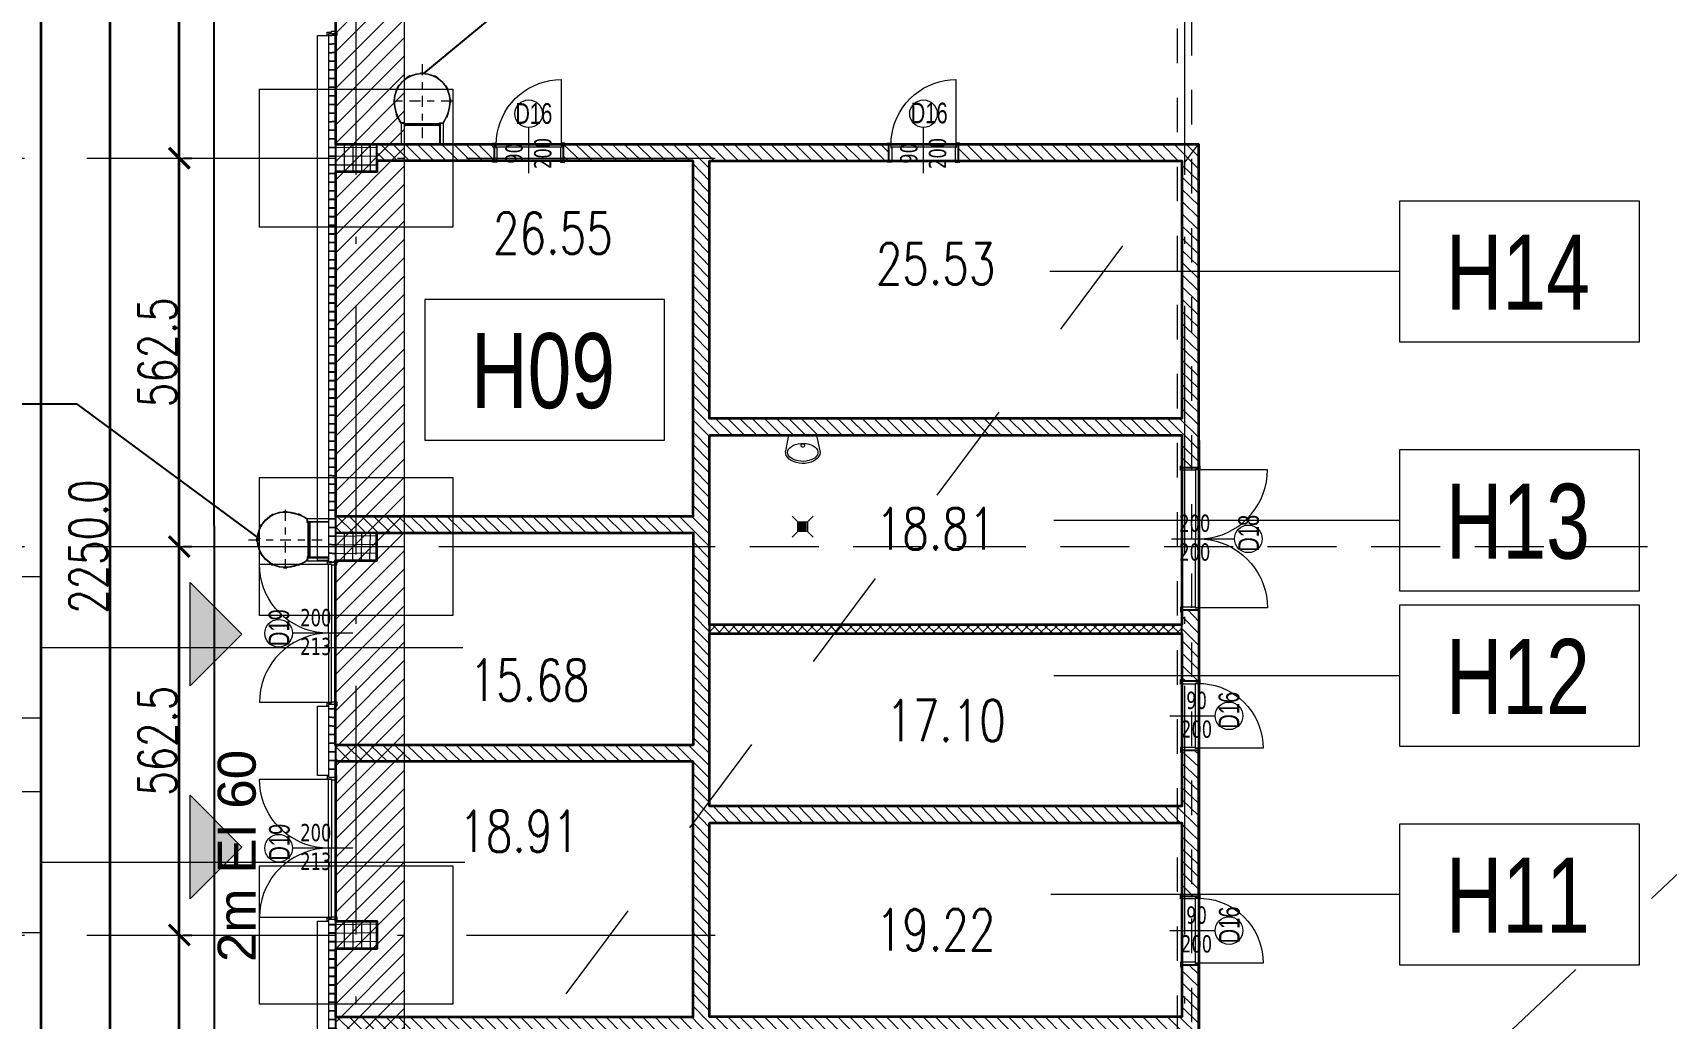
# Model space of a CAD drawing. Extents: x 6529560 to 6558080, y 5579316 to 5588131.
# Drawn here: x 6543512.6 to 6543536.26, y 5579522.64 to 5579536.91 of the extents above; entities that cross this region are included whole.
import ezdxf

# ---------------------------------------------------------------- set-up
doc = ezdxf.new("R2010")
doc.units = 0
doc.header["$MEASUREMENT"] = 0
doc.header["$PDSIZE"] = -5
for name, pattern in [('0.5_0.5', [1, 0.5, -0.5]), ('1$0$0$5', [1.5, 1, -0.5]), ('ACAD_ISO10W100', [18, 12, -3, 0, -3]), ('CENTER', [50.8, 31.75, -6.35, 6.35, -6.35]), ('GR_SOLID', [0])]:
    doc.linetypes.add(name, pattern=pattern)
doc.layers.get('0').update_dxf_attribs({"color": 2, "linetype": 'CONTINUOUS', "lineweight": 5})
doc.layers.get('Defpoints').update_dxf_attribs({"linetype": 'CONTINUOUS'})
doc.layers.add('.opisy', color=7, linetype='CONTINUOUS')
for name, color, linetype, lineweight in [('.widok', 4, 'CONTINUOUS', 18), ('arch_droga', 1, 'CONTINUOUS', 25), ('arch_drzwi i okna', 4, 'CONTINUOUS', 15), ('arch_drzwi i okna_znaczniki', 130, 'CONTINUOUS', 9), ('arch_fundamenty na rzucie', 3, 'CONTINUOUS', 15), ('arch_opisy', 20, 'CONTINUOUS', 13), ('arch_osie', 181, 'CONTINUOUS', 5), ('arch_powierzchnia', 6, 'CONTINUOUS', 35), ('arch_sciany murowane wewnetrzne', 20, 'CONTINUOUS', 25), ('arch_sciany wewnetrzne gk', 70, 'CONTINUOUS', 25), ('arch_sciany wewnetrzne murowane wypelnienie', 20, 'CONTINUOUS', 15), ('arch_sciany wewntrzne gk wypelnienie', 70, 'CONTINUOUS', 13), ('arch_sciany zewnetrzne wypelnienie', 94, 'CONTINUOUS', 25), ('arch_sciany zewnętrzne', 94, 'CONTINUOUS', 18), ('arch_slupy wypelnienie', 9, 'CONTINUOUS', 13), ('arch_słupy', 8, 'CONTINUOUS', 25), ('arch_urządzenia sanitarne', 4, 'GR_SOLID', 13), ('arch_wymiary', 2, 'CONTINUOUS', 13), ('arch_wzmocnienie plyty betonowej', 6, 'CONTINUOUS', 15), ('arch_zadaszenie kratownica', 94, 'CONTINUOUS', 15), ('arch_zadaszenie krawedzie', 12, 'CONTINUOUS', 18), ('AUSSENMASSE_N3', 7, 'GR_SOLID', 18)]:
    doc.layers.add(name, color=color, linetype=linetype, lineweight=lineweight)
doc.styles.add('ARIAL', font='arial.ttf')
doc.styles.get("Standard").update_dxf_attribs({"font": 'arial.ttf', "width": 0.75})
doc.styles.add('styl1', font='romans.shx', dxfattribs={"width": 0.75})
doc.styles.add('TABELKA', font='tahoma.ttf', dxfattribs={"width": 0.8})
doc.dimstyles.new('wymiary hala', dxfattribs={"dimtxt": 0.55, "dimasz": 0.3, "dimexe": 0.18, "dimexo": 0.0625, "dimgap": 0.04, "dimtad": 1, "dimtoh": 1, "dimdec": 1, "dimlfac": 100, "dimzin": 0, "dimdsep": 46, "dimtxsty": 'styl1', "dimblk": 'ARCHTICK', "dimcen": 0.09, "dimadec": 0, "dimazin": 0, "dimtfac": 1, "dimtdec": 1, "dimtofl": 0, "dimtmove": 0, "dimatfit": 3, "dimldrblk": 'ARCHTICK', "dimfxl": 1, "dimtolj": 1, "dimtzin": 0, "dimarcsym": 0})
pattern_1 = [(270, (-171.38733, 0), (0.125, 0), []), (0, (-171.38733, 0), (0, 0.125), [])]

# ---------------------------------------------------------------- blocks, each defined once
blk = doc.blocks.new('ZT_z_opisami')
at = {"layer": 'arch_droga', "color": 7, "linetype": 'Continuous'}
blk.add_line((6540837.046, 5579461.275), (6540837.059, 5579425.352), dxfattribs=at)
blk = doc.blocks.new('A$C7F3D7EBB')
at = {"layer": 'arch_urządzenia sanitarne'}
for points in [[(0.41, 0.074), (0.41, 0.425), (0.409, 0.433), (0.405, 0.44), (0.4, 0.447), (0.394, 0.451), (0.386, 0.454), (0.16, 0.499), (0.131, 0.495), (0.104, 0.483), (0.078, 0.464), (0.055, 0.438), (0.035, 0.406), (0.019, 0.369), (0.008, 0.328), (0.001, 0.284), (0, 0.24), (0.004, 0.196), (0.012, 0.153), (0.026, 0.113), (0.043, 0.078), (0.064, 0.049), (0.089, 0.025), (0.115, 0.009), (0.143, 0.001), (0.172, 0), (0.2, 0.007), (0.386, 0.044), (0.394, 0.047), (0.4, 0.052), (0.405, 0.058), (0.409, 0.066), (0.41, 0.074)], [(0.16, 0.029), (0.183, 0.033), (0.206, 0.043), (0.227, 0.06), (0.245, 0.084), (0.262, 0.112), (0.274, 0.145), (0.284, 0.181), (0.289, 0.22), (0.29, 0.259), (0.287, 0.298), (0.279, 0.336), (0.268, 0.37), (0.254, 0.401), (0.236, 0.427), (0.216, 0.447), (0.194, 0.461), (0.172, 0.468), (0.148, 0.468), (0.125, 0.461), (0.103, 0.447), (0.083, 0.427), (0.066, 0.401), (0.051, 0.37), (0.04, 0.336), (0.033, 0.298), (0.03, 0.259), (0.031, 0.22), (0.036, 0.181), (0.045, 0.145), (0.058, 0.112), (0.074, 0.084), (0.093, 0.06), (0.114, 0.043), (0.137, 0.033), (0.16, 0.029)], [(0.26, 0.224), (0.27, 0.226), (0.278, 0.233), (0.284, 0.242), (0.285, 0.252), (0.282, 0.262), (0.275, 0.27), (0.265, 0.274), (0.255, 0.274), (0.245, 0.27), (0.238, 0.262), (0.235, 0.252), (0.236, 0.242), (0.241, 0.233), (0.25, 0.226), (0.26, 0.224)]]:
    blk.add_lwpolyline(points, dxfattribs=at)
blk = doc.blocks.new('_ArchTick')
at = {"color": 0, "linetype": 'ByBlock', "const_width": 0.15}
blk.add_lwpolyline([(-0.5, -0.5), (0.5, 0.5)], dxfattribs=at)
blk = doc.blocks.new('*D41')
at = {"layer": 'arch_wymiary', "color": 0, "lineweight": -2, "transparency": 16777216}
for p, q in [((6543514.66, 5579608.22), (6543512.542, 5579608.22)), ((6543512.722, 5579608.22), (6543512.722, 5579506.97)), ((6543514.66, 5579506.97), (6543512.542, 5579506.97))]:
    blk.add_line(p, q, dxfattribs=at)
at = {"layer": 'Defpoints', "color": 0, "transparency": 16777216}
for p in [(6543514.722, 5579608.22), (6543512.722, 5579506.97), (6543514.722, 5579506.97)]:
    blk.add_point(p, dxfattribs=at)
at = {"layer": 'arch_wymiary', "color": 0, "lineweight": -2, "transparency": 16777216, "xscale": 0.3, "yscale": 0.3, "zscale": 0.3}
for p, rotation in [((6543512.722, 5579608.22), 90), ((6543512.722, 5579506.97), 270)]:
    blk.add_blockref('_ArchTick', p, dxfattribs=dict(at, rotation=rotation))
at = {"layer": 'arch_wymiary', "color": 0, "transparency": 16777216, "insert": (6543512.407, 5579557.595), "char_height": 0.55, "attachment_point": 5, "rotation": 90, "style": 'styl1'}
blk.add_mtext('\\A1;10125.0', dxfattribs=at)
blk = doc.blocks.new('*D45')
at = {"layer": 'arch_wymiary', "color": 0, "lineweight": -2, "transparency": 16777216}
for p, q in [((6543514.66, 5579540.72), (6543513.542, 5579540.72)), ((6543513.722, 5579540.72), (6543513.722, 5579518.22)), ((6543514.66, 5579518.22), (6543513.542, 5579518.22))]:
    blk.add_line(p, q, dxfattribs=at)
at = {"layer": 'Defpoints', "color": 0, "transparency": 16777216}
for p in [(6543514.722, 5579540.72), (6543513.722, 5579518.22), (6543514.722, 5579518.22)]:
    blk.add_point(p, dxfattribs=at)
at = {"layer": 'arch_wymiary', "color": 0, "lineweight": -2, "transparency": 16777216, "xscale": 0.3, "yscale": 0.3, "zscale": 0.3}
for p, rotation in [((6543513.722, 5579540.72), 90), ((6543513.722, 5579518.22), 270)]:
    blk.add_blockref('_ArchTick', p, dxfattribs=dict(at, rotation=rotation))
at = {"layer": 'arch_wymiary', "color": 0, "transparency": 16777216, "insert": (6543513.407, 5579529.47), "char_height": 0.55, "attachment_point": 5, "rotation": 90, "style": 'styl1'}
blk.add_mtext('\\A1;2250.0', dxfattribs=at)
blk = doc.blocks.new('*D59')
at = {"layer": 'arch_wymiary', "color": 0, "lineweight": -2, "transparency": 16777216}
for p, q in [((6543514.722, 5579540.72), (6543514.722, 5579535.095)), ((6543514.785, 5579540.72), (6543514.902, 5579540.72)), ((6543514.785, 5579535.095), (6543514.902, 5579535.095))]:
    blk.add_line(p, q, dxfattribs=at)
at = {"layer": 'Defpoints', "color": 0, "transparency": 16777216}
for p in [(6543514.722, 5579540.72), (6543514.722, 5579535.095), (6543514.722, 5579535.095)]:
    blk.add_point(p, dxfattribs=at)
at = {"layer": 'arch_wymiary', "color": 0, "lineweight": -2, "transparency": 16777216, "xscale": 0.3, "yscale": 0.3, "zscale": 0.3}
for p, rotation in [((6543514.722, 5579540.72), 90), ((6543514.722, 5579535.095), 270)]:
    blk.add_blockref('_ArchTick', p, dxfattribs=dict(at, rotation=rotation))
at = {"layer": 'arch_wymiary', "color": 0, "transparency": 16777216, "insert": (6543514.407, 5579537.908), "char_height": 0.55, "attachment_point": 5, "rotation": 90, "style": 'styl1'}
blk.add_mtext('\\A1;562.5', dxfattribs=at)
blk = doc.blocks.new('*D60')
at = {"layer": 'arch_wymiary', "color": 0, "lineweight": -2, "transparency": 16777216}
for p, q in [((6543514.722, 5579535.095), (6543514.722, 5579529.47)), ((6543514.785, 5579535.095), (6543514.902, 5579535.095)), ((6543514.785, 5579529.47), (6543514.902, 5579529.47))]:
    blk.add_line(p, q, dxfattribs=at)
at = {"layer": 'Defpoints', "color": 0, "transparency": 16777216}
for p in [(6543514.722, 5579535.095), (6543514.722, 5579529.47), (6543514.722, 5579529.47)]:
    blk.add_point(p, dxfattribs=at)
at = {"layer": 'arch_wymiary', "color": 0, "lineweight": -2, "transparency": 16777216, "xscale": 0.3, "yscale": 0.3, "zscale": 0.3}
for p, rotation in [((6543514.722, 5579535.095), 90), ((6543514.722, 5579529.47), 270)]:
    blk.add_blockref('_ArchTick', p, dxfattribs=dict(at, rotation=rotation))
at = {"layer": 'arch_wymiary', "color": 0, "transparency": 16777216, "insert": (6543514.407, 5579532.283), "char_height": 0.55, "attachment_point": 5, "rotation": 90, "style": 'styl1'}
blk.add_mtext('\\A1;562.5', dxfattribs=at)
blk = doc.blocks.new('*D61')
at = {"layer": 'arch_wymiary', "color": 0, "lineweight": -2, "transparency": 16777216}
for p, q in [((6543514.722, 5579529.47), (6543514.722, 5579523.845)), ((6543514.785, 5579529.47), (6543514.902, 5579529.47)), ((6543514.785, 5579523.845), (6543514.902, 5579523.845))]:
    blk.add_line(p, q, dxfattribs=at)
at = {"layer": 'Defpoints', "color": 0, "transparency": 16777216}
for p in [(6543514.722, 5579529.47), (6543514.722, 5579523.845), (6543514.722, 5579523.845)]:
    blk.add_point(p, dxfattribs=at)
at = {"layer": 'arch_wymiary', "color": 0, "lineweight": -2, "transparency": 16777216, "xscale": 0.3, "yscale": 0.3, "zscale": 0.3}
for p, rotation in [((6543514.722, 5579529.47), 90), ((6543514.722, 5579523.845), 270)]:
    blk.add_blockref('_ArchTick', p, dxfattribs=dict(at, rotation=rotation))
at = {"layer": 'arch_wymiary', "color": 0, "transparency": 16777216, "insert": (6543514.407, 5579526.658), "char_height": 0.55, "attachment_point": 5, "rotation": 90, "style": 'styl1'}
blk.add_mtext('\\A1;562.5', dxfattribs=at)
blk = doc.blocks.new('*D62')
at = {"layer": 'arch_wymiary', "color": 0, "lineweight": -2, "transparency": 16777216}
for p, q in [((6543514.722, 5579523.845), (6543514.722, 5579518.22)), ((6543514.785, 5579523.845), (6543514.902, 5579523.845)), ((6543514.785, 5579518.22), (6543514.902, 5579518.22))]:
    blk.add_line(p, q, dxfattribs=at)
at = {"layer": 'Defpoints', "color": 0, "transparency": 16777216}
for p in [(6543514.722, 5579523.845), (6543514.722, 5579518.22), (6543514.722, 5579518.22)]:
    blk.add_point(p, dxfattribs=at)
at = {"layer": 'arch_wymiary', "color": 0, "lineweight": -2, "transparency": 16777216, "xscale": 0.3, "yscale": 0.3, "zscale": 0.3}
for p, rotation in [((6543514.722, 5579523.845), 90), ((6543514.722, 5579518.22), 270)]:
    blk.add_blockref('_ArchTick', p, dxfattribs=dict(at, rotation=rotation))
at = {"layer": 'arch_wymiary', "color": 0, "transparency": 16777216, "insert": (6543514.407, 5579521.033), "char_height": 0.55, "attachment_point": 5, "rotation": 90, "style": 'styl1'}
blk.add_mtext('\\A1;562.5', dxfattribs=at)
blk = doc.blocks.new('A$C386C7B5C')
at = {"layer": 'arch_urządzenia sanitarne'}
for p, q in [((0.083, 0.223), (0, 0.306)), ((0.223, 0.223), (0.306, 0.306)), ((0.083, 0.083), (0, 0)), ((0.099, 0.205), (0.207, 0.205)), ((0.099, 0.187), (0.207, 0.187)), ((0.099, 0.17), (0.207, 0.17)), ((0.099, 0.153), (0.207, 0.153)), ((0.099, 0.136), (0.207, 0.136)), ((0.099, 0.119), (0.207, 0.119)), ((0.099, 0.101), (0.207, 0.101)), ((0.223, 0.083), (0.306, 0))]:
    blk.add_line(p, q, dxfattribs=at)
blk.add_lwpolyline([(0.083, 0.223), (0.223, 0.223), (0.223, 0.083), (0.083, 0.083), (0.083, 0.223)], dxfattribs=at)
blk = doc.blocks.new('A$C76F102B3')
h = blk.add_hatch()
h.set_pattern_fill('ANSI37', color=0, style=0)
h.set_pattern_definition([(45, (-12575.1256, -3175.756), (-2.245064, 2.245064), []), (135, (-12575.1256, -3175.756), (-2.245064, -2.245064), [])])
h.paths.add_polyline_path([(-274, 1092), (-308, 1092, -0.414214), (-315, 1099), (-315, 1134, 0.414214), (-318, 1137), (-320, 1137), (-320, 1087), (-270, 1087), (-270, 1088, 0.414214)])
h = blk.add_hatch()
h.set_pattern_fill('ANSI37', color=0, style=0)
h.set_pattern_definition([(315, (-12575.1256, 4849.756), (-2.245064, -2.245064), []), (225, (-12575.1256, 4849.756), (-2.245064, 2.245064), [])])
h.paths.add_polyline_path([(-274, 582), (-308, 582, 0.414214), (-315, 575), (-315, 540, -0.414214), (-318, 537), (-320, 537), (-320, 587), (-270, 587), (-270, 585, -0.414214)])
at = {"color": 0}
for p, q in [((-863, 1178), (-820, 1204)), ((-817, 1200), (-860, 1174)), ((-820, 1204), (-817, 1200)), ((-662, 1247), (-612, 1247)), ((-662, 1242), (-662, 1247)), ((-612, 1242), (-662, 1242)), ((-612, 1247), (-612, 1242)), ((-446, 1212), (-448, 1207)), ((-448, 1207), (-402, 1188)), ((-400, 1193), (-446, 1212)), ((-402, 1188), (-400, 1193)), ((-1003, 1019), (-979, 1062)), ((-999, 1016), (-1003, 1019)), ((-974, 1060), (-999, 1016)), ((-979, 1062), (-974, 1060)), ((-860, 1174), (-863, 1178)), ((-315, 1112), (-295, 1092)), ((-308, 587), (-308, 1087)), ((-301, 1098), (-10, 1098)), ((-282, 587), (-282, 1087)), ((-1040, 862), (-1045, 862)), ((-1045, 862), (-1045, 812)), ((-1045, 812), (-1040, 812)), ((-1040, 812), (-1040, 862)), ((-999, 658), (-1003, 655)), ((-1003, 655), (-979, 612)), ((-974, 614), (-999, 658)), ((-979, 612), (-974, 614)), ((-860, 500), (-863, 496)), ((-863, 496), (-820, 470)), ((-817, 474), (-860, 500)), ((-820, 470), (-817, 474)), ((-448, 467), (-402, 486)), ((-400, 481), (-446, 462)), ((-402, 486), (-400, 481)), ((-315, 562), (-295, 582)), ((-301, 576), (-10, 576)), ((-612, 432), (-662, 432)), ((-662, 432), (-662, 427)), ((-662, 427), (-612, 427)), ((-612, 427), (-612, 432)), ((-446, 462), (-448, 467))]:
    blk.add_line(p, q, dxfattribs=at)
at = {"color": 0, "linetype": 'CENTER', "ltscale": 5}
for p, q in [((-635, 404), (-635, 1270)), ((-1170, 837), (-100, 837))]:
    blk.add_line(p, q, dxfattribs=at)
at = {"color": 0, "ltscale": 5}
for p, q in [((-305, 587), (-305, 1087)), ((-285, 587), (-285, 1087))]:
    blk.add_line(p, q, dxfattribs=at)
at = {"color": 0}
for points in [[(-320, 1087), (-320, 1137), (-318, 1137, -0.414214), (-315, 1134), (-315, 1099, 0.414214), (-308, 1092), (-274, 1092, -0.414214), (-270, 1088), (-270, 1087)], [(-320, 587), (-320, 537), (-318, 537, 0.414214), (-315, 540), (-315, 575, -0.414214), (-308, 582), (-274, 582, 0.414214), (-270, 585), (-270, 587)]]:
    blk.add_lwpolyline(points, format="xyb", close=True, dxfattribs=at)
for points in [[(-315, 1112), (-315, 1142), (-10, 1142), (-10, 1092), (-295, 1092)], [(-315, 562), (-315, 532), (-10, 532), (-10, 582), (-295, 582)]]:
    blk.add_lwpolyline(points, dxfattribs=at)
for centre, radius, start, end in [((-635, 837), 405, 90, 270), ((-635, 837), 400, 90, 270), ((-659, 611), 632, 56.954, 87.8155), ((-665, 579), 658, 57.7752, 87.3583), ((-665, 1095), 658, 272.6417, 302.2248), ((-659, 1063), 632, 272.1845, 303.046)]:
    blk.add_arc(centre, radius, start, end, dxfattribs=at)

msp = doc.modelspace()

# ---------------------------------------------------------------- hatches: boundary and pattern name
at = {"layer": 'arch_sciany wewnetrzne murowane wypelnienie'}
h = msp.add_hatch(dxfattribs=at)
h.set_pattern_fill('ANSI31', color=256, angle=90)
h.set_pattern_definition([(135, (-171.38733, 0), (-0.0883883476483, -0.0883883476483), [])])
h.paths.add_polyline_path([(6543520.2822, 5579535.2952), (6543520.2822, 5579535.0552), (6543522.1624, 5579535.0552), (6543522.1626, 5579529.9102), (6543516.9822, 5579529.9102), (6543516.9822, 5579529.6702), (6543522.1626, 5579529.6702), (6543522.1627, 5579526.5969), (6543516.9822, 5579526.5969), (6543516.9822, 5579526.3569), (6543522.1627, 5579526.3569), (6543522.1627, 5579522.6602), (6543516.9822, 5579522.6602), (6543516.9822, 5579522.4202), (6543529.2415, 5579522.4202), (6543529.2415, 5579521.5825), (6543529.4815, 5579521.5825), (6543529.4815, 5579523.4102), (6543529.2415, 5579523.4102), (6543529.2415, 5579522.6602), (6543522.3995, 5579522.6602), (6543522.3995, 5579525.4702), (6543529.2415, 5579525.4702), (6543529.2415, 5579524.4102), (6543529.4815, 5579524.4102), (6543529.4815, 5579526.5194), (6543529.2415, 5579526.5194), (6543529.2415, 5579525.7103), (6543522.3995, 5579525.7103), (6543522.3995, 5579531.0841), (6543529.2415, 5579531.0841), (6543529.2415, 5579530.6145), (6543529.4815, 5579530.6145), (6543529.4815, 5579535.2952), (6543525.9995, 5579535.2952), (6543525.9995, 5579535.0552), (6543529.2415, 5579535.0552), (6543529.2415, 5579531.3241), (6543522.3995, 5579531.3241), (6543522.3995, 5579535.0552), (6543524.9995, 5579535.0552), (6543524.9995, 5579535.2952)])
h.paths.add_polyline_path([(6543517.5822, 5579535.2952), (6543519.2822, 5579535.2952), (6543519.2822, 5579535.0552), (6543517.5822, 5579535.0552)])
h.paths.add_polyline_path([(6543529.2415, 5579528.552), (6543529.4863, 5579528.552), (6543529.4863, 5579527.5194), (6543529.2415, 5579527.5194)])
h.paths.add_polyline_path([(6543529.2411, 5579519.5275), (6543529.4811, 5579519.5275), (6543529.4811, 5579518.4701), (6543529.2411, 5579518.4701)])
at = {"layer": 'arch_sciany wewntrzne gk wypelnienie'}
h = msp.add_hatch(dxfattribs=at)
h.set_pattern_fill('ANSI37', color=256, scale=0.8, angle=90)
h.set_pattern_definition([(135, (-171.38733, 0), (-0.0707106781187, -0.0707106781187), []), (225, (-171.38733, 0), (0.0707106781187, -0.0707106781187), [])])
h.paths.add_polyline_path([(6543522.3995, 5579528.2103), (6543529.2415, 5579528.2103), (6543529.2415, 5579528.3353), (6543522.3995, 5579528.3353)])
at = {"layer": 'arch_sciany zewnetrzne wypelnienie'}
h = msp.add_hatch(dxfattribs=at)
h.set_pattern_fill('ANSI37', color=256, angle=45)
h.set_pattern_definition([(90, (0, 0), (-0.125, 0), []), (180, (0, 0), (0, -0.125), [])])
h.paths.add_polyline_path([(6543516.8822, 5579607.8774), (6543516.9822, 5579607.8774), (6543516.9822, 5579608.5202), (6543547.5572, 5579608.5202), (6543547.5572, 5579608.6202), (6543516.8822, 5579608.6202)])
h.paths.add_polyline_path([(6543625.5822, 5579601.2597), (6543625.6822, 5579601.2597), (6543625.6822, 5579608.6202), (6543548.5572, 5579608.6202), (6543548.5572, 5579608.5202), (6543625.5822, 5579608.5202)])
h.paths.add_polyline_path([(6543625.5822, 5579595.6347), (6543625.6823, 5579595.6363), (6543625.6823, 5579598.3013), (6543625.5822, 5579598.2997)])
h.paths.add_polyline_path([(6543625.5822, 5579590.9699), (6543625.6822, 5579590.9699), (6543625.6822, 5579592.6747), (6543625.5822, 5579592.6747)])
h.paths.add_polyline_path([(6543625.5822, 5579587.0627), (6543625.6822, 5579587.0627), (6543625.6822, 5579587.5099), (6543625.5822, 5579587.5099)])
h.paths.add_polyline_path([(6543625.5823, 5579579.8277), (6543625.6822, 5579579.8277), (6543625.6822, 5579586.0627), (6543625.5823, 5579586.0627)])
h.paths.add_polyline_path([(6543625.5822, 5579578.3055), (6543625.6822, 5579578.3055), (6543625.6822, 5579578.8277), (6543625.5822, 5579578.8277)])
h.paths.add_polyline_path([(6543625.5822, 5579573.3034), (6543625.6822, 5579573.3034), (6543625.6822, 5579574.8455), (6543625.5822, 5579574.8455)])
h.paths.add_polyline_path([(6543625.6822, 5579571.6577), (6543625.5822, 5579571.6577), (6543625.5822, 5579572.3109), (6543625.6822, 5579572.3109)])
h.paths.add_polyline_path([(6543625.5822, 5579539.3847), (6543625.6822, 5579539.3847), (6543625.6822, 5579563.5727), (6543625.5822, 5579563.5727)])
h.paths.add_polyline_path([(6543625.5822, 5579533.7597), (6543625.6822, 5579533.7597), (6543625.6822, 5579536.4247), (6543625.5822, 5579536.4247)])
h.paths.add_polyline_path([(6543625.5822, 5579517.8797), (6543625.6822, 5579517.8797), (6543625.6822, 5579530.7997), (6543625.5822, 5579530.7997)])
h.paths.add_polyline_path([(6543516.9822, 5579517.8797), (6543516.9822, 5579524.0702), (6543516.8822, 5579524.0702), (6543516.8822, 5579517.8797)])
h.paths.add_polyline_path([(6543516.9822, 5579527.1827), (6543516.8822, 5579527.1827), (6543516.8822, 5579526.1327), (6543516.9822, 5579526.1327)])
h.paths.add_polyline_path([(6543516.9822, 5579536.8952), (6543516.8822, 5579536.8952), (6543516.8822, 5579529.2452), (6543516.9822, 5579529.2452)])
h.paths.add_polyline_path([(6543516.8822, 5579540.3677), (6543516.9822, 5579540.3677), (6543516.9822, 5579538.9577), (6543516.8822, 5579538.9577)])
at = {"layer": 'arch_slupy wypelnienie'}
h = msp.add_hatch(dxfattribs=at)
h.set_pattern_fill('ANSI37', color=256, angle=225)
h.set_pattern_definition(pattern_1)
h.paths.add_polyline_path([(6543516.9823, 5579534.8952), (6543517.5823, 5579534.8952), (6543517.5822, 5579535.2952), (6543516.9822, 5579535.2952)])
h = msp.add_hatch(dxfattribs=at)
h.set_pattern_fill('ANSI37', color=256, angle=225)
h.set_pattern_definition(pattern_1)
h.paths.add_polyline_path([(6543516.9823, 5579529.2702), (6543517.5823, 5579529.2702), (6543517.5822, 5579529.6702), (6543516.9822, 5579529.6702)])
h = msp.add_hatch(dxfattribs=at)
h.set_pattern_fill('ANSI37', color=256, angle=225)
h.set_pattern_definition(pattern_1)
h.paths.add_polyline_path([(6543516.9823, 5579523.6452), (6543517.5823, 5579523.6452), (6543517.5822, 5579524.0452), (6543516.9822, 5579524.0452)])
at = {"layer": 'arch_urządzenia sanitarne'}
h = msp.add_hatch(color=256, dxfattribs=at)
h.dxf.hatch_style = 1
h.paths.add_polyline_path([(6543515.6274, 5579528.202), (6543514.8774, 5579528.952), (6543514.8774, 5579527.452)])
h = msp.add_hatch(color=256, dxfattribs=at)
h.dxf.hatch_style = 1
h.paths.add_polyline_path([(6543515.6273, 5579525.1194), (6543514.8773, 5579525.8694), (6543514.8773, 5579524.3694)])
at = {"layer": 'arch_wzmocnienie plyty betonowej', "transparency": 33554597}
h = msp.add_hatch(dxfattribs=at)
h.set_pattern_fill('ANSI31', color=256, scale=1.5, style=0)
h.set_pattern_definition([(45, (225.72601, 143.37954), (-0.1325825214725, 0.1325825214725), [])])
h.paths.add_polyline_path([(6543624.5822, 5579602.4796), (6543625.5823, 5579602.4796), (6543625.5822, 5579608.5202), (6543516.9822, 5579608.5202), (6543516.9822, 5579518.1502), (6543625.5822, 5579518.1452), (6543625.5822, 5579522.446), (6543624.5822, 5579522.446), (6543624.5822, 5579519.1452), (6543517.9822, 5579519.1502), (6543517.9822, 5579607.5202), (6543624.5822, 5579607.5202)])

# ---------------------------------------------------------------- linework, layer by layer
at = {"layer": '.opisy'}
for points in [[(6543526.5531, 5579537.544), (6543519.7361, 5579537.544), (6543518.2638, 5579536.3252)], [(6543506.9115, 5579531.5367), (6543513.2311, 5579531.5367), (6543515.8871, 5579529.5785)]]:
    msp.add_lwpolyline(points, dxfattribs=at)
at = {"layer": 'arch_drzwi i okna', "extrusion": (0, 0, -1)}
for points in [[(-6543516.8822, 5579536.8702), (-6543516.8642, 5579536.8702), (-6543516.8642, 5579536.9202), (-6543516.9267, 5579536.9202), (-6543516.9267, 5579536.9352), (-6543517.0022, 5579536.9352), (-6543517.0022, 5579536.8702), (-6543516.9822, 5579536.8702)], [(-6543519.3122, 5579535.2917), (-6543519.3158, 5579535.3737), (-6543519.3265, 5579535.455), (-6543519.3443, 5579535.535), (-6543519.3689, 5579535.6132), (-6543519.4003, 5579535.689), (-6543519.4382, 5579535.7617), (-6543519.4822, 5579535.8309), (-6543519.5321, 5579535.8959), (-6543519.5875, 5579535.9564), (-6543519.648, 5579536.0118), (-6543519.7131, 5579536.0617), (-6543519.7822, 5579536.1058), (-6543519.855, 5579536.1437), (-6543519.9307, 5579536.175), (-6543520.0089, 5579536.1997), (-6543520.089, 5579536.2174), (-6543520.1703, 5579536.2281), (-6543520.2522, 5579536.2317), (-6543520.2522, 5579535.2517), (-6543519.3122, 5579535.2517), (-6543519.3122, 5579535.2917), (-6543520.2522, 5579535.2917)], [(-6543525.0295, 5579535.2917), (-6543525.0331, 5579535.3737), (-6543525.0438, 5579535.455), (-6543525.0616, 5579535.535), (-6543525.0862, 5579535.6132), (-6543525.1176, 5579535.689), (-6543525.1555, 5579535.7617), (-6543525.1995, 5579535.8309), (-6543525.2495, 5579535.8959), (-6543525.3049, 5579535.9564), (-6543525.3653, 5579536.0118), (-6543525.4304, 5579536.0617), (-6543525.4995, 5579536.1058), (-6543525.5723, 5579536.1437), (-6543525.648, 5579536.175), (-6543525.7263, 5579536.1997), (-6543525.8063, 5579536.2174), (-6543525.8876, 5579536.2281), (-6543525.9695, 5579536.2317), (-6543525.9695, 5579535.2517), (-6543525.0295, 5579535.2517), (-6543525.0295, 5579535.2917), (-6543525.9695, 5579535.2917)], [(-6543519.2572, 5579535.2952), (-6543519.2572, 5579535.3132), (-6543519.3072, 5579535.3132), (-6543519.3072, 5579535.2507), (-6543519.3222, 5579535.2507), (-6543519.3222, 5579535.036), (-6543519.2572, 5579535.036), (-6543519.2572, 5579535.056)], [(-6543524.9745, 5579535.2952), (-6543524.9745, 5579535.3132), (-6543525.0245, 5579535.3132), (-6543525.0245, 5579535.2507), (-6543525.0395, 5579535.2507), (-6543525.0395, 5579535.036), (-6543524.9745, 5579535.036), (-6543524.9745, 5579535.056)], [(-6543529.4815, 5579530.6395), (-6543529.4995, 5579530.6395), (-6543529.4995, 5579530.5895), (-6543529.437, 5579530.5895), (-6543529.437, 5579530.5745), (-6543529.2222, 5579530.5745), (-6543529.2222, 5579530.6395), (-6543529.2422, 5579530.6395)], [(-6543529.4805, 5579529.582), (-6543529.5677, 5579529.5858), (-6543529.6542, 5579529.5972), (-6543529.7394, 5579529.6161), (-6543529.8226, 5579529.6423), (-6543529.9032, 5579529.6757), (-6543529.9805, 5579529.716), (-6543530.0541, 5579529.7629), (-6543530.1233, 5579529.816), (-6543530.1876, 5579529.8749), (-6543530.2466, 5579529.9392), (-6543530.2997, 5579530.0085), (-6543530.3466, 5579530.082), (-6543530.3868, 5579530.1594), (-6543530.4202, 5579530.24), (-6543530.4465, 5579530.3232), (-6543530.4653, 5579530.4084), (-6543530.4767, 5579530.4949), (-6543530.4805, 5579530.582), (-6543529.438, 5579530.582), (-6543529.438, 5579529.582), (-6543529.4805, 5579529.582), (-6543529.4805, 5579530.582)], [(-6543529.4805, 5579529.582), (-6543529.5677, 5579529.5782), (-6543529.6542, 5579529.5668), (-6543529.7394, 5579529.548), (-6543529.8226, 5579529.5217), (-6543529.9032, 5579529.4883), (-6543529.9805, 5579529.4481), (-6543530.0541, 5579529.4012), (-6543530.1233, 5579529.3481), (-6543530.1876, 5579529.2891), (-6543530.2466, 5579529.2248), (-6543530.2997, 5579529.1556), (-6543530.3466, 5579529.082), (-6543530.3868, 5579529.0047), (-6543530.4202, 5579528.9241), (-6543530.4465, 5579528.8409), (-6543530.4653, 5579528.7557), (-6543530.4767, 5579528.6692), (-6543530.4805, 5579528.582), (-6543529.438, 5579528.582), (-6543529.438, 5579529.582), (-6543529.4805, 5579529.582), (-6543529.4805, 5579528.582)], [(-6543516.8832, 5579528.2152), (-6543516.796, 5579528.219), (-6543516.7095, 5579528.2304), (-6543516.6244, 5579528.2492), (-6543516.5412, 5579528.2755), (-6543516.4606, 5579528.3089), (-6543516.3832, 5579528.3491), (-6543516.3096, 5579528.396), (-6543516.2404, 5579528.4491), (-6543516.1761, 5579528.5081), (-6543516.1171, 5579528.5724), (-6543516.064, 5579528.6416), (-6543516.0172, 5579528.7152), (-6543515.9769, 5579528.7926), (-6543515.9435, 5579528.8732), (-6543515.9173, 5579528.9564), (-6543515.8984, 5579529.0415), (-6543515.887, 5579529.128), (-6543515.8832, 5579529.2152), (-6543516.9257, 5579529.2152), (-6543516.9257, 5579528.2152), (-6543516.8832, 5579528.2152), (-6543516.8832, 5579529.2152)], [(-6543516.8832, 5579528.2152), (-6543516.796, 5579528.2114), (-6543516.7095, 5579528.2), (-6543516.6244, 5579528.1811), (-6543516.5412, 5579528.1549), (-6543516.4606, 5579528.1215), (-6543516.3832, 5579528.0812), (-6543516.3096, 5579528.0343), (-6543516.2404, 5579527.9812), (-6543516.1761, 5579527.9223), (-6543516.1171, 5579527.858), (-6543516.064, 5579527.7887), (-6543516.0172, 5579527.7152), (-6543515.9769, 5579527.6378), (-6543515.9435, 5579527.5572), (-6543515.9173, 5579527.474), (-6543515.8984, 5579527.3888), (-6543515.887, 5579527.3023), (-6543515.8832, 5579527.2152), (-6543516.9257, 5579527.2152), (-6543516.9257, 5579528.2152), (-6543516.8832, 5579528.2152), (-6543516.8832, 5579527.2152)], [(-6543529.4815, 5579527.5444), (-6543529.4995, 5579527.5444), (-6543529.4995, 5579527.4944), (-6543529.437, 5579527.4944), (-6543529.437, 5579527.4794), (-6543529.2215, 5579527.4794), (-6543529.2215, 5579527.5444), (-6543529.2415, 5579527.5444)], [(-6543529.478, 5579527.4894), (-6543529.5599, 5579527.4859), (-6543529.6412, 5579527.4751), (-6543529.7213, 5579527.4574), (-6543529.7995, 5579527.4327), (-6543529.8752, 5579527.4014), (-6543529.948, 5579527.3635), (-6543530.0171, 5579527.3194), (-6543530.0822, 5579527.2695), (-6543530.1427, 5579527.2141), (-6543530.1981, 5579527.1537), (-6543530.248, 5579527.0886), (-6543530.292, 5579527.0194), (-6543530.3299, 5579526.9467), (-6543530.3613, 5579526.8709), (-6543530.386, 5579526.7927), (-6543530.4037, 5579526.7127), (-6543530.4144, 5579526.6314), (-6543530.418, 5579526.5494), (-6543529.438, 5579526.5494), (-6543529.438, 5579527.4894), (-6543529.478, 5579527.4894), (-6543529.478, 5579526.5494)], [(-6543516.8822, 5579527.1577), (-6543516.8642, 5579527.1577), (-6543516.8642, 5579527.2077), (-6543516.9267, 5579527.2077), (-6543516.9267, 5579527.2227), (-6543517.0022, 5579527.2227), (-6543517.0022, 5579527.1577), (-6543516.9822, 5579527.1577)], [(-6543516.8832, 5579525.1027), (-6543516.796, 5579525.1065), (-6543516.7095, 5579525.1179), (-6543516.6243, 5579525.1367), (-6543516.5411, 5579525.163), (-6543516.4605, 5579525.1964), (-6543516.3832, 5579525.2366), (-6543516.3096, 5579525.2835), (-6543516.2404, 5579525.3366), (-6543516.1761, 5579525.3956), (-6543516.1171, 5579525.4599), (-6543516.064, 5579525.5291), (-6543516.0171, 5579525.6027), (-6543515.9769, 5579525.68), (-6543515.9435, 5579525.7606), (-6543515.9172, 5579525.8438), (-6543515.8984, 5579525.929), (-6543515.887, 5579526.0155), (-6543515.8832, 5579526.1027), (-6543516.9257, 5579526.1027), (-6543516.9257, 5579525.1027), (-6543516.8832, 5579525.1027), (-6543516.8832, 5579526.1027)], [(-6543516.8832, 5579525.1027), (-6543516.796, 5579525.0989), (-6543516.7095, 5579525.0875), (-6543516.6243, 5579525.0686), (-6543516.5411, 5579525.0424), (-6543516.4605, 5579525.009), (-6543516.3832, 5579524.9687), (-6543516.3096, 5579524.9218), (-6543516.2404, 5579524.8687), (-6543516.1761, 5579524.8098), (-6543516.1171, 5579524.7455), (-6543516.064, 5579524.6762), (-6543516.0171, 5579524.6027), (-6543515.9769, 5579524.5253), (-6543515.9435, 5579524.4447), (-6543515.9172, 5579524.3615), (-6543515.8984, 5579524.2763), (-6543515.887, 5579524.1898), (-6543515.8832, 5579524.1027), (-6543516.9257, 5579524.1027), (-6543516.9257, 5579525.1027), (-6543516.8832, 5579525.1027), (-6543516.8832, 5579524.1027)], [(-6543529.4815, 5579524.4352), (-6543529.4995, 5579524.4352), (-6543529.4995, 5579524.3852), (-6543529.437, 5579524.3852), (-6543529.437, 5579524.3702), (-6543529.2215, 5579524.3702), (-6543529.2215, 5579524.4352), (-6543529.2415, 5579524.4352)], [(-6543529.478, 5579524.3802), (-6543529.5599, 5579524.3767), (-6543529.6412, 5579524.366), (-6543529.7213, 5579524.3482), (-6543529.7995, 5579524.3235), (-6543529.8752, 5579524.2922), (-6543529.948, 5579524.2543), (-6543530.0171, 5579524.2102), (-6543530.0822, 5579524.1603), (-6543530.1427, 5579524.1049), (-6543530.1981, 5579524.0445), (-6543530.248, 5579523.9794), (-6543530.292, 5579523.9102), (-6543530.3299, 5579523.8375), (-6543530.3613, 5579523.7617), (-6543530.386, 5579523.6835), (-6543530.4037, 5579523.6035), (-6543530.4144, 5579523.5222), (-6543530.418, 5579523.4402), (-6543529.438, 5579523.4402), (-6543529.438, 5579524.3802), (-6543529.478, 5579524.3802), (-6543529.478, 5579523.4402)], [(-6543516.8822, 5579524.0452), (-6543516.8642, 5579524.0452), (-6543516.8642, 5579524.0952), (-6543516.9267, 5579524.0952), (-6543516.9267, 5579524.1102), (-6543517.0022, 5579524.1102), (-6543517.0022, 5579524.0452), (-6543516.9822, 5579524.0452)]]:
    msp.add_lwpolyline(points, dxfattribs=at)
at = {"layer": 'arch_drzwi i okna'}
for points in [[(6543520.3072, 5579535.2952), (6543520.3072, 5579535.3132), (6543520.2572, 5579535.3132), (6543520.2572, 5579535.2507), (6543520.2422, 5579535.2507), (6543520.2422, 5579535.036), (6543520.3072, 5579535.036), (6543520.3072, 5579535.056)], [(6543526.0245, 5579535.2952), (6543526.0245, 5579535.3132), (6543525.9745, 5579535.3132), (6543525.9745, 5579535.2507), (6543525.9595, 5579535.2507), (6543525.9595, 5579535.036), (6543526.0245, 5579535.036), (6543526.0245, 5579535.056)], [(6543516.8822, 5579529.2702), (6543516.8642, 5579529.2702), (6543516.8642, 5579529.2202), (6543516.9267, 5579529.2202), (6543516.9267, 5579529.2052), (6543517.0022, 5579529.2052), (6543517.0022, 5579529.2702), (6543516.9822, 5579529.2702)], [(6543529.4815, 5579528.527), (6543529.4995, 5579528.527), (6543529.4995, 5579528.577), (6543529.437, 5579528.577), (6543529.437, 5579528.592), (6543529.2222, 5579528.592), (6543529.2222, 5579528.527), (6543529.2422, 5579528.527)], [(6543529.4815, 5579526.4944), (6543529.4995, 5579526.4944), (6543529.4995, 5579526.5444), (6543529.437, 5579526.5444), (6543529.437, 5579526.5594), (6543529.2215, 5579526.5594), (6543529.2215, 5579526.4944), (6543529.2415, 5579526.4944)], [(6543516.8822, 5579526.1577), (6543516.8642, 5579526.1577), (6543516.8642, 5579526.1077), (6543516.9267, 5579526.1077), (6543516.9267, 5579526.0927), (6543517.0022, 5579526.0927), (6543517.0022, 5579526.1577), (6543516.9822, 5579526.1577)], [(6543529.4815, 5579523.3852), (6543529.4995, 5579523.3852), (6543529.4995, 5579523.4352), (6543529.437, 5579523.4352), (6543529.437, 5579523.4502), (6543529.2215, 5579523.4502), (6543529.2215, 5579523.3852), (6543529.2415, 5579523.3852)]]:
    msp.add_lwpolyline(points, dxfattribs=at)
at = {"layer": 'arch_drzwi i okna_znaczniki'}
for p, q in [((6543519.7822, 5579534.8792), (6543519.7822, 5579535.5371)), ((6543525.4995, 5579534.8792), (6543525.4995, 5579535.5371)), ((6543529.0899, 5579529.582), (6543530.0028, 5579529.582)), ((6543517.2346, 5579528.2152), (6543516.3609, 5579528.2152)), ((6543529.0647, 5579527.0194), (6543529.7234, 5579527.0194)), ((6543517.2345, 5579525.1027), (6543516.3609, 5579525.1027)), ((6543529.0647, 5579523.9102), (6543529.7234, 5579523.9102))]:
    msp.add_line(p, q, dxfattribs=at)
for centre in [(6543519.7822, 5579535.7371, -0.7696), (6543525.4995, 5579535.7371, -0.7696), (6543530.2028, 5579529.582, 6.555), (6543516.1609, 5579528.2152, 6.555), (6543529.9234, 5579527.0194, 13.8058), (6543516.1609, 5579525.1027, 6.5774), (6543529.9234, 5579523.9102, 13.8058)]:
    msp.add_circle(centre, 0.2, dxfattribs=at)
at = {"layer": 'arch_fundamenty na rzucie', "extrusion": (-8.03156e-10, 4.94824e-09, 1)}
for points in [[(6543518.6823, 5579534.0953), (6543515.8823, 5579534.0951), (6543515.8821, 5579536.0951), (6543518.6821, 5579536.0953)], [(6543518.6823, 5579528.4703), (6543515.8823, 5579528.4701), (6543515.8821, 5579530.4701), (6543518.6821, 5579530.4703)], [(6543518.6823, 5579522.8453), (6543515.8823, 5579522.8451), (6543515.8821, 5579524.8451), (6543518.6821, 5579524.8453)]]:
    msp.add_lwpolyline(points, close=True, dxfattribs=at)
at = {"layer": 'arch_opisy'}
for points in [[(6543532.3932, 5579532.433), (6543535.8676, 5579532.433), (6543535.8676, 5579534.4736), (6543532.3932, 5579534.4736)], [(6543518.276, 5579531.0089), (6543521.7504, 5579531.0089), (6543521.7504, 5579533.0495), (6543518.276, 5579533.0495)], [(6543532.3932, 5579528.8285), (6543535.8676, 5579528.8285), (6543535.8676, 5579530.8692), (6543532.3932, 5579530.8692)], [(6543509.2478, 5579526.9907), (6543512.7222, 5579526.9907), (6543512.7222, 5579529.0313), (6543509.2478, 5579529.0313)], [(6543532.3932, 5579526.5806), (6543535.8676, 5579526.5806), (6543535.8676, 5579528.6212), (6543532.3932, 5579528.6212)], [(6543509.2478, 5579523.8801), (6543512.7222, 5579523.8801), (6543512.7222, 5579525.9207), (6543509.2478, 5579525.9207)], [(6543532.3932, 5579523.4118), (6543535.8676, 5579523.4118), (6543535.8676, 5579525.4524), (6543532.3932, 5579525.4524)]]:
    msp.add_lwpolyline(points, close=True, dxfattribs=at)
for points in [[(6543532.3932, 5579533.4533), (6543527.3286, 5579533.4533)], [(6543532.3932, 5579529.8489), (6543527.3864, 5579529.8489)], [(6543512.7222, 5579528.011), (6543518.8269, 5579528.011)], [(6543532.3932, 5579527.6009), (6543527.3864, 5579527.6009)], [(6543512.7222, 5579524.9004), (6543518.8569, 5579524.9004)], [(6543532.3932, 5579524.4321), (6543527.3431, 5579524.4321)]]:
    msp.add_lwpolyline(points, dxfattribs=at)
at = {"layer": 'arch_osie', "linetype": 'ACAD_ISO10W100', "ltscale": 0.3, "extrusion": (-4.94832e-09, -8.0265e-10, 1)}
for points in [[(6543517.2822, 5579501.8539), (6543517.2822, 5579613.5652)], [(6543529.2822, 5579501.8539), (6543529.2822, 5579613.5652)], [(6543507.8822, 5579535.0952), (6543522.4822, 5579535.0952)], [(6543507.8822, 5579529.4702), (6543522.4822, 5579529.4702)], [(6543507.8822, 5579523.8452), (6543522.4822, 5579523.8452)]]:
    msp.add_lwpolyline(points, dxfattribs=at)
at = {"layer": 'arch_osie', "linetype": '0.5_0.5', "ltscale": 3}
for points in [[(6543529.4815, 5579518.2102), (6543625.5823, 5579608.5152)], [(6543516.7422, 5579518.1802), (6543529.4815, 5579535.2952)]]:
    msp.add_lwpolyline(points, dxfattribs=at)
at = {"layer": 'arch_powierzchnia'}
for points in [[(6543512.7222, 5579612.7802), (6543629.8422, 5579612.7802), (6543629.8422, 5579502.4102), (6543512.7222, 5579502.4102)], [(6543513.7222, 5579611.7802), (6543628.8422, 5579611.7802), (6543628.8422, 5579503.4102), (6543513.7222, 5579503.4102)], [(6543514.7222, 5579610.7802), (6543627.8422, 5579610.7802), (6543627.8422, 5579504.4102), (6543514.7222, 5579504.4102)], [(6543576.8573, 5579608.5202), (6543529.4823, 5579608.5202), (6543529.4823, 5579540.5194), (6543516.9822, 5579540.5202), (6543516.9821, 5579535.2952), (6543529.4815, 5579535.2952), (6543529.4921, 5579518.1502), (6543576.8573, 5579518.1502)], [(6543522.1624, 5579535.0552), (6543517.5822, 5579535.0552), (6543517.5823, 5579534.8952), (6543516.9823, 5579534.8952), (6543516.9822, 5579529.9102), (6543522.1624, 5579529.9102)], [(6543522.3995, 5579535.0552), (6543529.2415, 5579535.0552), (6543529.2415, 5579531.3241), (6543522.3995, 5579531.3241)], [(6543522.3995, 5579531.0841), (6543529.2415, 5579531.0841), (6543529.2415, 5579528.3353), (6543522.3995, 5579528.3353)], [(6543522.1627, 5579526.5969), (6543516.9822, 5579526.5969), (6543516.9823, 5579529.2702), (6543517.5821, 5579529.2702), (6543517.5822, 5579529.6702), (6543522.1627, 5579529.6702)], [(6543522.3995, 5579528.2103), (6543529.2415, 5579528.2103), (6543529.2415, 5579525.7103), (6543522.3995, 5579525.7103)], [(6543522.1627, 5579526.3569), (6543516.9822, 5579526.3569), (6543516.9822, 5579524.0452), (6543517.5822, 5579524.0452), (6543517.5823, 5579523.6452), (6543516.9823, 5579523.6452), (6543516.9822, 5579522.6602), (6543522.1627, 5579522.6602)], [(6543522.3995, 5579525.4702), (6543529.2415, 5579525.4702), (6543529.2415, 5579522.6602), (6543522.3995, 5579522.6602)]]:
    msp.add_lwpolyline(points, close=True, dxfattribs=at)
at = {"layer": 'arch_sciany murowane wewnetrzne'}
for points in [[(6543516.9821, 5579535.2952), (6543516.9821, 5579532.3831)], [(6543529.4815, 5579521.5825), (6543529.4815, 5579523.4102), (6543529.2415, 5579523.4102), (6543529.2415, 5579522.6602), (6543522.3995, 5579522.6602), (6543522.3995, 5579525.4702), (6543529.2415, 5579525.4702), (6543529.2415, 5579524.4102), (6543529.4815, 5579524.4102), (6543529.4815, 5579526.5194), (6543529.2415, 5579526.5194), (6543529.2415, 5579525.7103), (6543522.3995, 5579525.7103), (6543522.3995, 5579531.0841), (6543529.2415, 5579531.0841), (6543529.2415, 5579530.6145), (6543529.4815, 5579530.6145), (6543529.4815, 5579535.2952), (6543525.9995, 5579535.2952), (6543525.9995, 5579535.0552), (6543529.2415, 5579535.0552), (6543529.2415, 5579531.3241), (6543522.3995, 5579531.3241), (6543522.3995, 5579535.0552), (6543524.9995, 5579535.0552), (6543524.9995, 5579535.2952), (6543520.2822, 5579535.2952), (6543520.2822, 5579535.0552), (6543522.1624, 5579535.0552), (6543522.1626, 5579529.9102), (6543516.9822, 5579529.9102), (6543516.9822, 5579529.6702), (6543522.1626, 5579529.6702), (6543522.1627, 5579526.5969), (6543516.9822, 5579526.5969), (6543516.9822, 5579526.3569), (6543522.1627, 5579526.3569), (6543522.1627, 5579522.6602), (6543516.9822, 5579522.6602), (6543516.9822, 5579522.4202)], [(6543520.2822, 5579535.2952), (6543520.2822, 5579535.0552)], [(6543516.9821, 5579532.1431), (6543516.9821, 5579529.5238)]]:
    msp.add_lwpolyline(points, dxfattribs=at)
for points in [[(6543517.5822, 5579535.2952), (6543519.2822, 5579535.2952), (6543519.2822, 5579535.0552), (6543517.5822, 5579535.0552)], [(6543529.2415, 5579528.552), (6543529.4863, 5579528.552), (6543529.4863, 5579527.5194), (6543529.2415, 5579527.5194)]]:
    msp.add_lwpolyline(points, close=True, dxfattribs=at)
at = {"layer": 'arch_sciany wewnetrzne gk'}
msp.add_lwpolyline([(6543522.3995, 5579528.2103), (6543529.2415, 5579528.2103), (6543529.2415, 5579528.3353), (6543522.3995, 5579528.3353)], close=True, dxfattribs=at)
at = {"layer": 'arch_sciany zewnętrzne'}
for points in [[(6543516.8822, 5579529.2702), (6543516.7222, 5579529.2702), (6543516.7222, 5579536.8702), (6543516.8822, 5579536.8702)], [(6543516.8822, 5579526.1577), (6543516.7222, 5579526.1577), (6543516.7222, 5579527.1577), (6543516.8822, 5579527.1577)], [(6543516.8222, 5579512.1522), (6543516.7222, 5579512.1522), (6543516.7222, 5579524.0452), (6543516.8822, 5579524.0452)]]:
    msp.add_lwpolyline(points, dxfattribs=at)
for points in [[(6543516.9822, 5579536.8952), (6543516.8822, 5579536.8952), (6543516.8822, 5579529.2452), (6543516.9822, 5579529.2452)], [(6543516.9822, 5579527.1827), (6543516.8822, 5579527.1827), (6543516.8822, 5579526.1327), (6543516.9822, 5579526.1327)], [(6543516.9822, 5579517.8797), (6543516.9822, 5579524.0702), (6543516.8822, 5579524.0702), (6543516.8822, 5579517.8797)]]:
    msp.add_lwpolyline(points, close=True, dxfattribs=at)
at = {"layer": 'arch_słupy', "extrusion": (-8.03156e-10, 4.94824e-09, 1)}
for points in [[(6543516.9823, 5579534.8952), (6543517.5823, 5579534.8952), (6543517.5822, 5579535.2952), (6543516.9822, 5579535.2952), (6543516.9823, 5579534.8952)], [(6543516.9823, 5579529.2702), (6543517.5823, 5579529.2702), (6543517.5822, 5579529.6702), (6543516.9822, 5579529.6702), (6543516.9823, 5579529.2702)], [(6543516.9823, 5579523.6452), (6543517.5823, 5579523.6452), (6543517.5822, 5579524.0452), (6543516.9822, 5579524.0452), (6543516.9823, 5579523.6452)]]:
    msp.add_lwpolyline(points, dxfattribs=at)
at = {"layer": 'arch_urządzenia sanitarne'}
for points in [[(6543514.8774, 5579527.452), (6543514.8774, 5579528.952), (6543515.6274, 5579528.202), (6543514.8774, 5579527.452)], [(6543514.8773, 5579524.3694), (6543514.8773, 5579525.8694), (6543515.6273, 5579525.1194), (6543514.8773, 5579524.3694)]]:
    msp.add_lwpolyline(points, dxfattribs=at)
at = {"layer": 'arch_wzmocnienie plyty betonowej'}
msp.add_lwpolyline([(6543624.5822, 5579602.4796), (6543625.5823, 5579602.4796), (6543625.5822, 5579608.5202), (6543516.9822, 5579608.5202), (6543516.9822, 5579518.1502), (6543625.5822, 5579518.1452), (6543625.5822, 5579522.446), (6543624.5822, 5579522.446), (6543624.5822, 5579519.1452), (6543517.9822, 5579519.1502), (6543517.9822, 5579607.5202), (6543624.5822, 5579607.5202)], close=True, dxfattribs=at)
at = {"layer": 'arch_zadaszenie kratownica', "linetype": '0.5_0.5'}
for points in [[(6543529.1772, 5579518.4701), (6543529.1772, 5579608.5202)], [(6543529.3872, 5579521.5825), (6543529.3872, 5579608.5202)]]:
    msp.add_lwpolyline(points, dxfattribs=at)
at = {"layer": 'arch_zadaszenie krawedzie', "linetype": '1$0$0$5'}
msp.add_lwpolyline([(6543516.9822, 5579529.4692), (6543625.5822, 5579529.4692)], dxfattribs=at)

# ---------------------------------------------------------------- block references
at = {"layer": '.widok', "linetype": 'Continuous', "xscale": -0.001, "yscale": 0.001, "zscale": 0.001}
for p, rotation in [((6543519.0758, 5579535.2852), 90), ((6543516.8922, 5579530.4072), 180)]:
    msp.add_blockref('A$C76F102B3', p, dxfattribs=dict(at, rotation=rotation))
at = {"color": 4, "rotation": 359.9999223416695}
msp.add_blockref('ZT_z_opisami', (2670.615, 86.312, -1.4022), dxfattribs=at)
at = {"layer": 'arch_sciany wewnetrzne gk', "xscale": -1, "rotation": 269.9999983762416}
msp.add_blockref('A$C7F3D7EBB', (6543523.5027, 5579530.6742, 6.555), dxfattribs=at)
at = {"layer": 'arch_urządzenia sanitarne', "rotation": 89.999999395913}
msp.add_blockref('A$C386C7B5C', (6543523.903, 5579529.6047, 34.6993), dxfattribs=at)

# ---------------------------------------------------------------- texts
at = {"layer": 'arch_drzwi i okna_znaczniki', "width": 0.696429}
for s, rotation, p in [('D16', 359.99629, (6543519.5881, 5579535.5914, -0.0757)), ('D16', 359.99629, (6543525.3136, 5579535.5983, -0.0757)), ('D18', 89.99629, (6543530.3569, 5579529.3949, 6.5896)), ('D19', 89.99629, (6543516.3151, 5579528.0281, 6.5896)), ('D16', 89.99629, (6543530.0723, 5579526.8323, 13.8408)), ('D19', 89.99629, (6543516.321, 5579524.9221, 0.0346)), ('D16', 89.99629, (6543530.0775, 5579523.7231, 13.8405))]:
    msp.add_text(s, height=0.3, rotation=rotation, dxfattribs=at).set_placement(p)
at = {"layer": 'arch_drzwi i okna_znaczniki', "char_height": 0.25, "attachment_point": 1, "rotation": 90, "style": 'TABELKA'}
for insert in [(6543519.4432, 5579534.9381, 35.7268), (6543525.1605, 5579534.9381, 35.7268)]:
    msp.add_mtext_dynamic_manual_height_columns(' 90\\P200', width=2.624355, gutter_width=1.8276, heights=[0], dxfattribs=dict(at, insert=insert))
at = {"layer": 'arch_drzwi i okna_znaczniki', "char_height": 0.25, "attachment_point": 1, "style": 'TABELKA'}
for s, insert in [('200\\P200', (6543529.2026, 5579529.9334, 43.0647)), ('200\\P213', (6543516.4736, 5579528.5665, 35.7401)), (' 90\\P200', (6543529.2285, 5579527.3688, 42.9909)), ('200\\P213', (6543516.4736, 5579525.454, 35.7624)), (' 90\\P200', (6543529.2285, 5579524.2596, 42.9909))]:
    msp.add_mtext_dynamic_manual_height_columns(s, width=2.624355, gutter_width=1.8276, heights=[0], dxfattribs=dict(at, insert=insert))
at = {"layer": 'arch_opisy', "linetype": 'Continuous', "extrusion": (8.03157e-10, 4.94824e-09, 1), "insert": (6543515.2788, 5579526.5277, 6.5405), "char_height": 0.55, "attachment_point": 3, "text_direction": (0.000102, 1, 0), "style": 'ARIAL'}
msp.add_mtext_dynamic_manual_height_columns('\\pi0.51792;2m EI 60', width=15.718682, gutter_width=12.5, heights=[0], dxfattribs=at)
at = {"layer": 'AUSSENMASSE_N3', "color": 7, "width": 0.75}
for s, p in [('H14', (6543533.0621, 5579532.8986, 6.5773)), ('H09', (6543518.9449, 5579531.4745, 0.0369)), ('H13 ', (6543533.0621, 5579529.2942, 6.5773)), ('H12', (6543533.0621, 5579527.0462, 6.5773)), ('H11', (6543533.0621, 5579523.8774, 6.5773))]:
    msp.add_text(s, height=1.08594, dxfattribs=at).set_placement(p)
at = {"layer": 'Defpoints', "char_height": 0.6, "attachment_point": 1, "style": 'styl1'}
for s, insert in [('26.55', (6543519.2643, 5579534.3081, 13.0955)), ('25.53', (6543524.8071, 5579533.8655, 6.5405)), ('18.81', (6543524.8071, 5579530.0266, 6.5405)), ('15.68', (6543518.9252, 5579527.8373, 6.5405)), ('17.10', (6543524.9571, 5579527.2501)), ('18.91', (6543518.7751, 5579525.6479, 6.5405)), ('19.22', (6543524.8071, 5579524.221))]:
    msp.add_mtext_dynamic_manual_height_columns(s, width=1.902558, gutter_width=12.5, heights=[0], dxfattribs=dict(at, insert=insert))

# ---------------------------------------------------------------- dimensions: what is measured, and where the dimension line sits
at = {"layer": 'arch_wymiary'}
dim = msp.add_linear_dim(base=(6543512.7222, 5579506.9702), p1=(6543514.7222, 5579608.2202, 6.5405), p2=(6543514.7222, 5579506.9702, 13.9164), angle=90, dimstyle='wymiary hala', dxfattribs=at)
dim.commit()
dim.dimension.update_dxf_attribs({"geometry": '*D41', "text_midpoint": (6543512.4072, 5579557.5952)})
for base, p1, p2, picture, middle in [((6543513.7222, 5579518.2202), (6543514.7222, 5579540.7202, 6.5405), (6543514.7222, 5579518.2202, 13.9164), '*D45', (6543513.4072, 5579529.4702)), ((6543514.7222, 5579535.0952), (6543514.7222, 5579540.7202, 13.9164), (6543514.7222, 5579535.0952, 6.5405), '*D59', (6543514.4072, 5579537.9077)), ((6543514.7222, 5579529.4702), (6543514.7222, 5579535.0952, 6.5405), (6543514.7222, 5579529.4702, 13.9164), '*D60', (6543514.4072, 5579532.2827)), ((6543514.7222, 5579523.8452), (6543514.7222, 5579529.4702, 13.9164), (6543514.7222, 5579523.8452, 6.5405), '*D61', (6543514.4072, 5579526.6577)), ((6543514.7222, 5579518.2202), (6543514.7222, 5579523.8452, 6.5405), (6543514.7222, 5579518.2202, 13.9164), '*D62', (6543514.4072, 5579521.0327))]:
    dim = msp.add_linear_dim(base=base, p1=p1, p2=p2, angle=90, dimstyle='wymiary hala', override={"dimtmove": 1}, dxfattribs=at)
    dim.commit()
    dim.dimension.update_dxf_attribs({"geometry": picture, "text_midpoint": middle})

doc.saveas('drawing.dxf')
